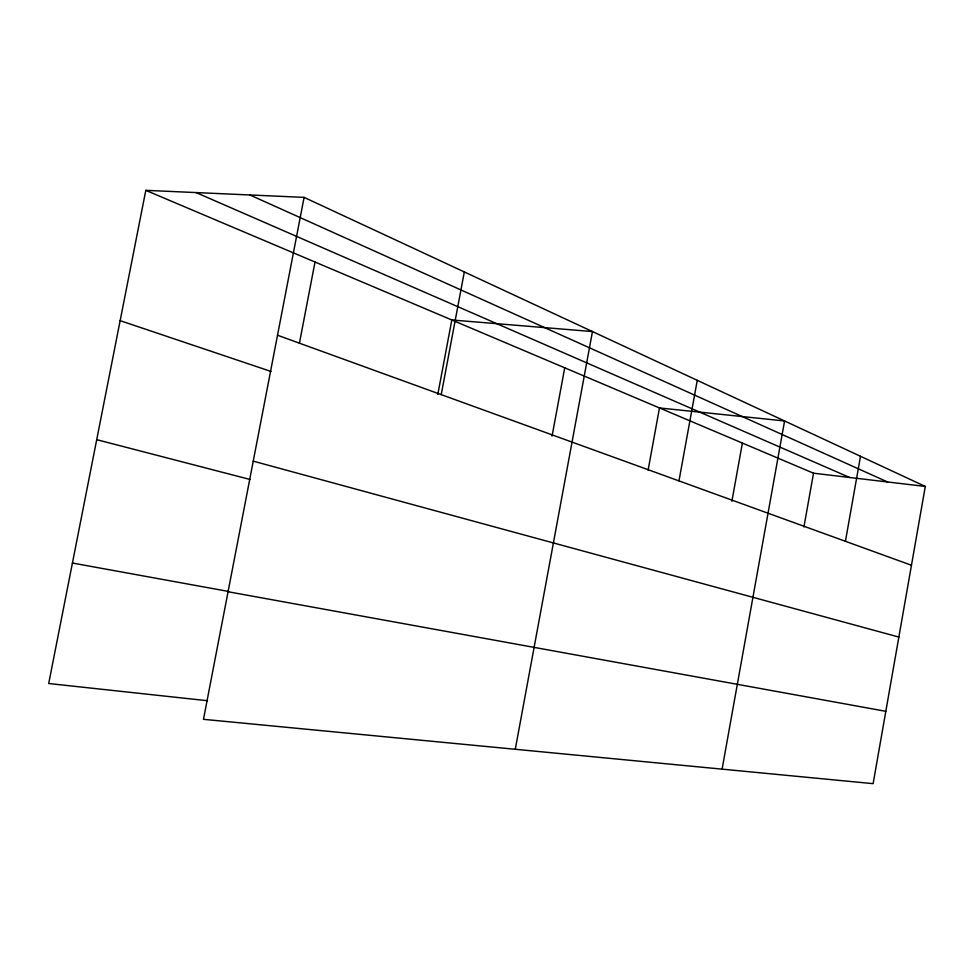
<?xml version="1.0" encoding="UTF-8"?>
<svg xmlns="http://www.w3.org/2000/svg" width="974" height="974" viewBox="0 0 974 974"><rect width="100%" height="100%" fill="white"/><g stroke="black" fill="none" stroke-linecap="round" stroke-linejoin="round"><path stroke-width="1.46" d="M304.095 197.381L925.3 486.44L873.118 783.656L203.469 719.323L304.095 197.381L145.808 190.344L48.7 683.517L207.535 700.732M845.432 541.301L860.505 456.295M722.099 769.143L784.581 420.963L659.471 407.948L648.112 470.125M803.915 527.068L813.521 473.206L145.808 190.344M731.888 501.281L742.383 443.073M678.975 480.9L697.262 380.335M515.283 749.274L592.46 331.562L451.826 319.983L437.813 394.385M552.063 436.108L564.725 367.819M441.222 394.628L464.33 271.941M299.408 343.262L315.016 262.03M813.521 473.206L925.3 486.44M72.417 563.033L228.61 591.462M228.062 591.742L885.816 711.312M96.718 439.664L250.196 479.512M253.24 461.152L898.856 637.069M120.143 320.653L271.04 371.459M277.517 335.226L911.457 565.261M196.103 192.584L849.62 477.479M249.892 194.97L887.618 481.984"/></g></svg>
